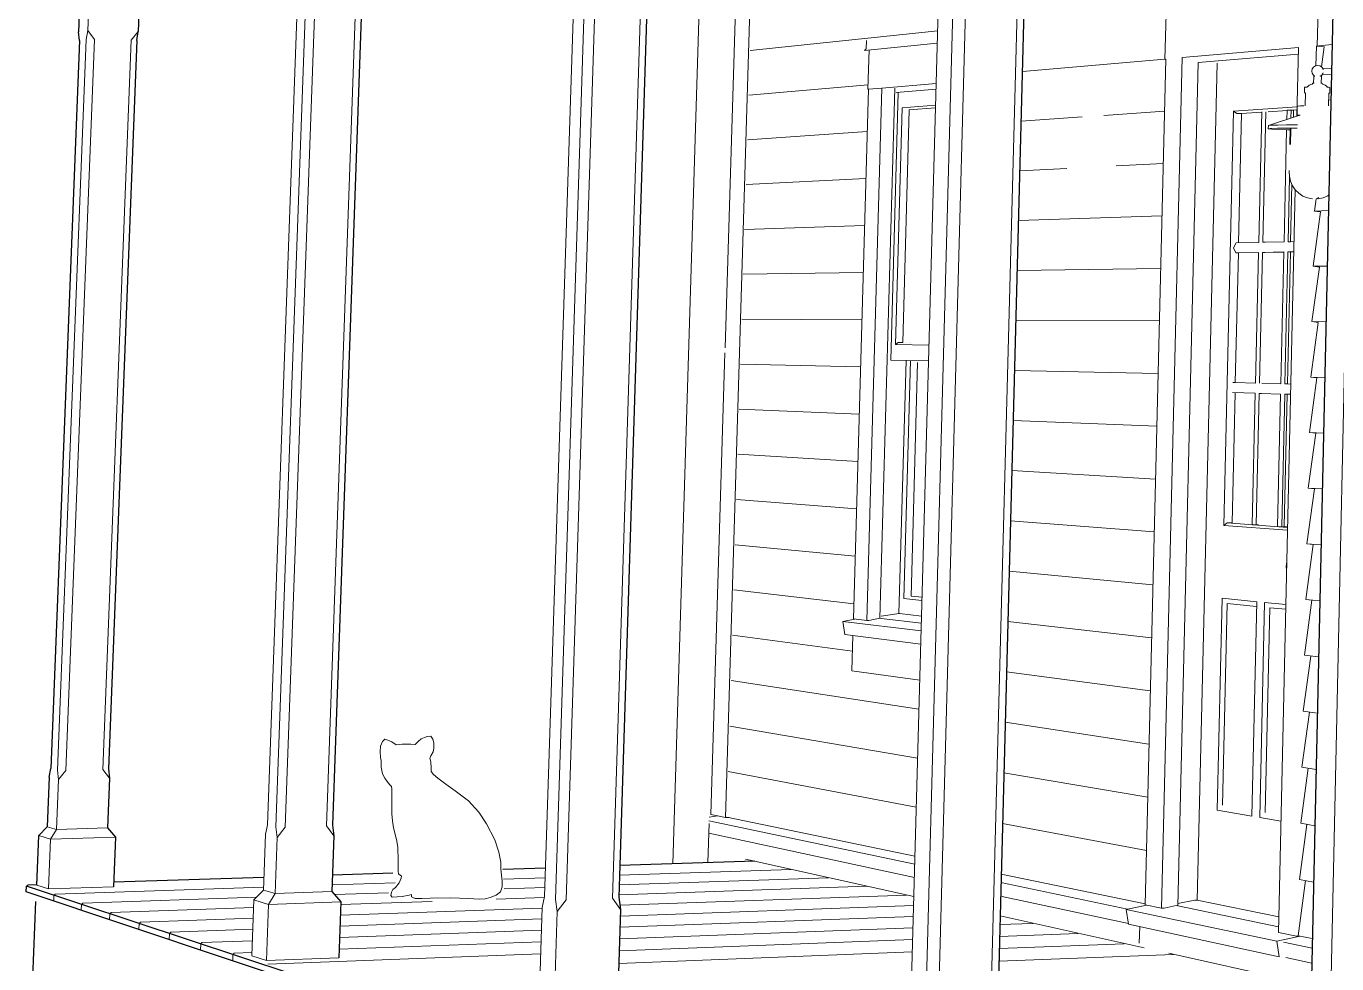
# Model space of a CAD drawing. Header units: inches. Extents: x -4969 to 16721, y 2489 to 24693.
# Drawn here: x 2098 to 2606, y 12697 to 13061 of the extents above; entities that cross this region are included whole.
import ezdxf

# ---------------------------------------------------------------- set-up
doc = ezdxf.new("R2010")
doc.units = ezdxf.units.IN
doc.header["$MEASUREMENT"] = 0
for name, color, linetype, lineweight in [('1', 1, 'Continuous', 9), ('2', 6, 'Continuous', 20), ('3', 3, 'Continuous', 30)]:
    doc.layers.add(name, color=color, linetype=linetype, lineweight=lineweight)

msp = doc.modelspace()

# ---------------------------------------------------------------- linework, layer by layer
at = {"layer": '1'}
for p, q in [((2458.1862351, 13105.8589401), (2446.6712797, 12684.9966658)), ((2463.0289652, 13105.9283674), (2451.5809641, 12684.8752852)), ((2483.0378622, 13105.4444476), (2471.9235938, 12685.7212941)), ((2368.8166555, 12936.0985426), (2373.6036022, 13093.8618374)), ((2368.9945365, 12754.0105107), (2379.2349871, 13093.7379997)), ((2314.778477, 13084.4888687), (2303.0378903, 12722.2811479)), ((2318.8959554, 13084.5404235), (2307.2035575, 12722.1913843)), ((2336.5338928, 13084.1809445), (2325.0989604, 12722.8172643)), ((2598.3608955, 13053.1733292), (2598.8527192, 13075.173875)), ((2206.2061022, 13068.3098318), (2194.6869303, 12750.4069857)), ((2209.7864048, 13068.3496221), (2198.3035361, 12750.3379211)), ((2225.5451196, 13068.0720969), (2214.266574, 12750.8196153)), ((2539.7606342, 13065.5520309), (2539.3333161, 13048.0654702)), ((2121.7763514, 13059.1448397), (2121.1509028, 13055.6352338)), ((2378.4832447, 13051.4191148), (2451.2119955, 13059.0243745)), ((2121.1509028, 13055.6352338), (2110.040168, 12772.379667)), ((2138.5533659, 13055.4461631), (2127.6368831, 12772.7070354)), ((2422.855018, 13051.4698052), (2451.0815685, 13054.2921806)), ((2422.855018, 13051.4698052), (2423.4890671, 13052.0907935)), ((2423.4890671, 13052.0907935), (2423.5790487, 13055.2442028)), ((2424.604209, 13051.644707), (2424.1692439, 13036.3800054)), ((2591.0387879, 13052.5386665), (2546.0121527, 13048.6429913)), ((2598.0391491, 13053.1450463), (2597.8681072, 13045.5011705)), ((2598.3608955, 13053.1733292), (2598.0391491, 13053.1450463)), ((2598.0391491, 13053.1450463), (2599.2864713, 13053.1246326)), ((2598.3608955, 13053.1733292), (2599.5814702, 13053.1534588)), ((2598.991593, 13053.2359747), (2604.1049607, 13053.678487)), ((2601.0835527, 13052.8732647), (2599.2717546, 13053.1266911)), ((2601.0835527, 13052.8732647), (2600.0143136, 13045.0776329)), ((2539.3335037, 13048.0731469), (2484.0412446, 13043.2881393)), ((2539.6152115, 13048.0888544), (2531.6025766, 12720.2055572)), ((2546.0121527, 13048.6429913), (2538.0277368, 12718.8695161)), ((2539.6152115, 13048.0888544), (2539.3333161, 13048.0654702)), ((2539.3333161, 13048.0654702), (2539.6145348, 13048.0611622)), ((2544.2994722, 12719.7683094), (2552.1402487, 13046.6960095)), ((2551.8667653, 12721.9992653), (2559.5656646, 13046.5636514)), ((2596.2275708, 13043.4178644), (2596.4199024, 13044.2756734)), ((2596.3814279, 13042.5587988), (2596.2275708, 13043.4178644)), ((2596.8580665, 13041.8293025), (2596.3814279, 13042.5587988)), ((2596.4199024, 13044.2756734), (2596.9291013, 13045.0016142)), ((2597.3367031, 13041.5074001), (2596.8580665, 13041.8293025)), ((2596.9120838, 13038.7329792), (2596.9735688, 13041.4748416)), ((2596.9291013, 13045.0016142), (2597.6776057, 13045.4851839)), ((2597.0191127, 13041.4958993), (2596.9735688, 13041.4748416)), ((2596.9735688, 13041.4748416), (2597.0185803, 13041.4721532)), ((2597.4504328, 13041.5115186), (2597.0191127, 13041.4958993)), ((2597.7196141, 13045.4945623), (2597.6776057, 13045.4851839)), ((2597.7196141, 13045.4945623), (2598.5514448, 13045.652803)), ((2599.4176007, 13045.4789939), (2598.5514448, 13045.652803)), ((2600.0143136, 13045.0776329), (2599.4176007, 13045.4789939)), ((2599.5320417, 13041.561474), (2599.5233458, 13041.4980739)), ((2599.5762281, 13041.4968371), (2600.0735837, 13041.8183091)), ((2599.9428257, 13041.4754427), (2599.5911643, 13041.4964877)), ((2599.881383, 13038.7181421), (2599.9428257, 13041.4754427)), ((2600.1442494, 13044.9902356), (2600.0143136, 13045.0776329)), ((2600.0735837, 13041.8183091), (2600.582593, 13042.5443197)), ((2600.6208063, 13044.260922), (2600.1442494, 13044.9902356)), ((2603.84922, 13042.1339031), (2600.3307201, 13042.1850682)), ((2603.8980265, 13044.3371147), (2600.5383218, 13044.3871547)), ((2600.582593, 13042.5443197), (2600.6250539, 13042.7338633)), ((2600.693856, 13043.8533334), (2600.6208063, 13044.260922)), ((2424.2185703, 13038.1110683), (2377.9617537, 13034.1079904)), ((2424.396228, 13036.3992684), (2418.5491194, 12831.0833753)), ((2429.5409319, 13036.835638), (2423.7011571, 12830.4632337)), ((2424.396228, 13036.3992684), (2424.1692439, 13036.3800054)), ((2424.1692439, 13036.3800054), (2424.3955942, 13036.3770112)), ((2424.396228, 13036.3992684), (2429.5409319, 13036.835638)), ((2428.8572739, 12831.2839213), (2434.6356794, 13036.7679309)), ((2429.5468097, 13036.8361262), (2429.5409319, 13036.835638)), ((2450.6497846, 13038.6260635), (2429.5468097, 13036.8361262)), ((2434.6343379, 13036.7679339), (2434.6356794, 13036.7679309)), ((2450.5877514, 13036.375354), (2435.0655778, 13035.0926235)), ((2593.4549763, 13037.1306436), (2593.4064252, 13034.9784371)), ((2593.6947432, 13037.1621267), (2593.4549763, 13037.1306436)), ((2594.2529607, 13037.1892479), (2593.6947432, 13037.1621267)), ((2594.4388037, 13037.1938788), (2594.8105996, 13037.6170554)), ((2594.8105996, 13037.6170554), (2595.2742933, 13037.9622699)), ((2595.2742933, 13037.9622699), (2595.3678949, 13038.0039639)), ((2595.3687587, 13038.0046148), (2595.3678949, 13038.0039639)), ((2595.3687587, 13038.0046148), (2595.8164682, 13038.2037766)), ((2595.8164682, 13038.2037766), (2595.894818, 13038.238897)), ((2595.894818, 13038.238897), (2596.4151876, 13038.3458746)), ((2596.3635289, 13038.3352546), (2596.5864213, 13038.6986077)), ((2596.6418363, 13038.7234901), (2596.5864213, 13038.6986077)), ((2596.5864213, 13038.6986077), (2596.6255425, 13038.6963433)), ((2597.1676236, 13038.741952), (2596.6418363, 13038.7234901)), ((2600.2058604, 13038.6993162), (2599.7771884, 13038.7241874)), ((2600.4223157, 13038.3188129), (2600.2058604, 13038.6993162)), ((2600.9537131, 13038.2047762), (2600.4223157, 13038.3188129)), ((2601.4851098, 13037.9634748), (2600.9537131, 13038.2047762)), ((2601.9333882, 13037.6184313), (2601.4851098, 13037.9634748)), ((2602.3232162, 13037.1511087), (2601.9333882, 13037.6184313)), ((2602.7521282, 13037.1324309), (2602.0333742, 13037.1637304)), ((2603.1710416, 13037.0988001), (2602.7521282, 13037.1324309)), ((2603.2619084, 13037.0651326), (2603.1710416, 13037.0988001)), ((2603.2619084, 13037.0651326), (2603.2141828, 13034.9145543)), ((2433.0023061, 12931.3772855), (2435.9141844, 13035.0815489)), ((2593.6461937, 13035.009136), (2593.4064252, 13034.9784371)), ((2593.4064252, 13034.9784371), (2593.5011523, 13034.945584)), ((2593.5011523, 13034.945584), (2593.7950898, 13034.9227819)), ((2593.7962869, 13034.9758679), (2593.6828374, 13029.9447863)), ((2602.8248877, 13034.9170601), (2602.7135542, 13029.9022627)), ((2602.7646408, 13032.2033583), (2603.6305475, 13032.2626457)), ((2602.8239983, 13034.8769984), (2602.9711911, 13034.8839245)), ((2602.9711911, 13034.8839245), (2603.2141828, 13034.9145543)), ((2603.2141828, 13034.9145543), (2603.12329, 13034.9473832)), ((2437.4041982, 13029.2219035), (2434.8313459, 12937.4007133)), ((2450.4180921, 13030.2197222), (2437.4041982, 13029.2219035)), ((2437.651343, 12938.2677908), (2440.1665999, 13028.3498737)), ((2440.1665999, 13028.3498737), (2450.3878564, 13029.1227033)), ((2539.1205211, 13027.8457347), (2515.6012639, 13026.2354042)), ((2565.9524343, 13027.9076752), (2562.1810689, 12867.2842945)), ((2565.9524343, 13027.9076752), (2590.5187441, 13029.5516117)), ((2567.1616299, 13026.9540478), (2565.9524343, 13027.9076752)), ((2569.0257905, 13026.931621), (2567.1616299, 13026.9540478)), ((2567.8551729, 12976.8414794), (2569.0257905, 13026.931621)), ((2569.0257905, 13026.931621), (2576.8253276, 13027.4455256)), ((2575.6606332, 12977.015431), (2576.8287158, 13027.5922285)), ((2577.2121777, 12977.0500084), (2578.3773631, 13027.6210554)), ((2579.316156, 13027.6096413), (2586.6568722, 13028.0933174)), ((2579.4204358, 13022.3421836), (2591.5877044, 13026.3010839)), ((2586.5790284, 13024.6713962), (2586.6602378, 13028.2412647)), ((2586.6602378, 13028.2412647), (2588.2258068, 13028.270584)), ((2588.1557716, 13025.1844258), (2588.2258068, 13028.270584)), ((2588.2258068, 13028.270584), (2589.1710649, 13028.2589754)), ((2589.1084196, 13025.4943917), (2589.1710649, 13028.2589754)), ((2589.1710649, 13028.2589754), (2590.4914686, 13028.3459756)), ((2590.6310487, 13029.8264555), (2590.5478139, 13026.299565)), ((2590.9162477, 13026.3420473), (2590.5478139, 13026.299565)), ((2590.5478139, 13026.299565), (2590.6956761, 13026.2541194)), ((2590.9993191, 13029.8709023), (2590.6310487, 13029.8264555)), ((2590.6956761, 13026.2541194), (2591.3119771, 13026.2113697)), ((2591.776639, 13026.3786564), (2590.9162477, 13026.3420473)), ((2591.8592593, 13029.9092047), (2590.9993191, 13029.8709023)), ((2593.1526851, 13029.9387312), (2591.8592593, 13029.9092047)), ((2507.1655304, 13025.6578214), (2483.5333493, 13024.0397591)), ((2579.3907738, 13021.0859102), (2579.4204358, 13022.3421836)), ((2580.1617979, 13021.1486619), (2579.3907738, 13021.0859102)), ((2579.3907738, 13021.0859102), (2579.4656583, 13020.9824359)), ((2579.4204358, 13022.3421836), (2580.1922732, 13022.406099)), ((2579.4656583, 13020.9824359), (2580.8018782, 13020.8777702)), ((2580.5837477, 13021.1729942), (2580.1617979, 13021.1486619)), ((2580.1922732, 13022.406099), (2580.6142823, 13022.4310359)), ((2582.9823438, 13021.2534617), (2580.5837477, 13021.1729942)), ((2580.6142823, 13022.4310359), (2583.0111009, 13022.5128847)), ((2586.407129, 13021.3132163), (2582.9823438, 13021.2534617)), ((2583.0111009, 13022.5128847), (2586.435778, 13022.573709)), ((2590.6310195, 13021.3483168), (2586.407129, 13021.3132163)), ((2586.435778, 13022.573709), (2590.6595191, 13022.6094383)), ((2586.4974085, 13021.0834806), (2586.4977466, 13021.0983434)), ((2587.7027072, 13014.9038112), (2587.8423869, 13021.058682)), ((2588.1287925, 13021.0777551), (2587.9889345, 13014.9122813)), ((2423.9280227, 13019.9586661), (2377.4396242, 13016.7756708)), ((2580.8018782, 13020.8777702), (2583.303184, 13020.7789993)), ((2583.303184, 13020.7789993), (2586.7949658, 13020.6927939)), ((2585.4999115, 12977.234708), (2586.4886929, 13020.7003552)), ((2586.7949658, 13020.6927939), (2587.8336977, 13020.6758028)), ((2538.6249096, 13007.5649254), (2520.4130755, 13006.6478686)), ((2423.4098434, 13001.7632712), (2376.9168551, 12999.4221169)), ((2501.3391256, 13005.6873999), (2483.0247626, 13004.7651802)), ((2587.068427, 12977.2696636), (2587.6365746, 13002.3055676)), ((2587.4741816, 13004.8340183), (2587.4635859, 13004.3671273)), ((2587.4635859, 13004.3671273), (2587.5505004, 13002.6830338)), ((2587.5505004, 13002.6830338), (2587.994469, 13000.7360728)), ((2587.994469, 13000.7360728), (2588.775778, 12998.954128)), ((2589.7929721, 12997.4709264), (2583.2771031, 12709.4554869)), ((2588.0161297, 12977.2907841), (2588.5202265, 12999.5369688)), ((2588.775778, 12998.954128), (2589.8577244, 12997.3765092)), ((2589.8577244, 12997.3765092), (2591.2035379, 12996.0424141)), ((2591.2035379, 12996.0424141), (2592.7764128, 12994.9909177)), ((2592.7764128, 12994.9909177), (2594.5395371, 12994.2609662)), ((2594.5395371, 12994.2609662), (2596.4561176, 12993.8913744)), ((2597.9014169, 12993.9108283), (2597.2508774, 12989.1587524)), ((2598.2280336, 12993.9432751), (2598.8670929, 12994.3981934)), ((2598.743416, 12993.9287845), (2600.6484929, 12994.3473262)), ((2600.6484929, 12994.3473262), (2602.4072252, 12995.1196317)), ((2602.4072252, 12995.1196317), (2602.813962, 12995.4005494)), ((2538.1285879, 12987.255054), (2482.5154833, 12985.4643489)), ((2599.6583977, 12988.8461016), (2596.7723942, 12967.7441164)), ((2597.2508774, 12989.1587524), (2602.6795632, 12989.3335525)), ((2599.6583977, 12988.8461016), (2597.2508774, 12989.1587524)), ((2422.8909978, 12983.5444801), (2376.3934451, 12982.0472898)), ((2565.9415202, 12974.8928433), (2566.9208322, 12976.8206568)), ((2566.9208322, 12976.8206568), (2575.6606332, 12977.015431)), ((2577.2121777, 12977.0500084), (2578.1533569, 12977.0709835)), ((2578.1533569, 12977.0709835), (2585.4999115, 12977.234708)), ((2587.068427, 12977.2696636), (2588.0161297, 12977.2907841)), ((2588.0161297, 12977.2907841), (2589.337096, 12977.3202231)), ((2566.8304282, 12972.957755), (2565.9415202, 12974.8928433)), ((2566.5886685, 12922.6483904), (2567.7643342, 12972.9545366)), ((2566.8304282, 12972.957755), (2575.5707388, 12973.1230937)), ((2566.8304282, 12972.957755), (2567.7643342, 12972.9545366)), ((2567.7643342, 12972.9545366), (2575.570253, 12973.1020575)), ((2574.3998628, 12922.4253408), (2575.5707388, 12973.1230937)), ((2575.9526997, 12922.386499), (2577.1223758, 12973.1524457)), ((2577.1223758, 12973.1524457), (2585.4106125, 12973.3092327)), ((2577.1223758, 12973.1524457), (2578.0631261, 12973.1491693)), ((2578.0631261, 12973.1491693), (2585.4101299, 12973.2880174)), ((2584.2474731, 12922.1790182), (2585.4106125, 12973.3092327)), ((2585.8173468, 12922.1397503), (2586.9792253, 12973.3389059)), ((2586.7665115, 12922.1441604), (2587.9265407, 12973.3355732)), ((2586.9792253, 12973.3389059), (2589.2479963, 12973.3818238)), ((2586.9792253, 12973.3389059), (2587.9265407, 12973.3355732)), ((2587.9265407, 12973.3355732), (2589.2475148, 12973.3605386)), ((2422.3714846, 12965.3022479), (2375.869393, 12964.6511504)), ((2537.6315545, 12966.9160579), (2482.0055098, 12966.1372117)), ((2599.1819115, 12967.4392691), (2596.2931878, 12946.2971124)), ((2596.7723942, 12967.7441164), (2602.2029888, 12967.8201527)), ((2599.1819115, 12967.4392691), (2596.7723942, 12967.7441164)), ((2421.8513026, 12947.0365291), (2375.3446978, 12947.2336593)), ((2537.1338079, 12946.5478746), (2481.4948408, 12946.7837146)), ((2598.7047054, 12946.0000924), (2595.8132565, 12924.8176668)), ((2598.7047054, 12946.0000924), (2596.2931878, 12946.2971124)), ((2596.2931878, 12946.2971124), (2601.7256908, 12946.2740853)), ((2434.8313459, 12937.4007133), (2435.9460497, 12938.2643344)), ((2434.8313459, 12937.4007133), (2447.8549349, 12937.2224533)), ((2437.651343, 12938.2677908), (2435.9460497, 12938.2643344)), ((2439.1509715, 12938.223242), (2439.1516779, 12938.2485913)), ((2440.251335, 12938.2091335), (2440.2337837, 12938.2347439)), ((2440.8184471, 12938.2018622), (2440.8191533, 12938.2272531)), ((2447.6387485, 12938.1399843), (2447.6380438, 12938.1144236)), ((2363.3274856, 12755.1920917), (2368.7579657, 12934.1643034)), ((2421.3304503, 12928.7472784), (2374.8193581, 12929.7947772)), ((2447.6858747, 12931.0885576), (2433.0023061, 12931.3772855)), ((2436.2216051, 12833.1112409), (2438.9569184, 12931.260198)), ((2440.6244856, 12931.227408), (2438.0598779, 12839.0094418)), ((2440.8863833, 12839.8979171), (2443.3965909, 12930.4799016)), ((2536.6353464, 12926.1504411), (2480.9834749, 12927.4038038)), ((2598.2267778, 12924.5284982), (2595.3325987, 12903.305706)), ((2598.2267778, 12924.5284982), (2595.8132565, 12924.8176668)), ((2595.8132565, 12924.8176668), (2601.2476675, 12924.6952758)), ((2565.6529315, 12922.6441317), (2566.5886685, 12922.6483904)), ((2566.5886685, 12922.6483904), (2574.4005057, 12922.4531782)), ((2576.8953087, 12922.3908348), (2584.2481118, 12922.2070935)), ((2585.8173468, 12922.1397503), (2586.7665115, 12922.1441604)), ((2586.7665115, 12922.1441604), (2588.0880825, 12922.1111353)), ((2565.3178958, 12868.272662), (2566.4973262, 12918.7399001)), ((2565.5621819, 12918.7664609), (2574.3096221, 12918.5180083)), ((2573.1360984, 12867.7056159), (2574.3096221, 12918.5180083)), ((2574.6883587, 12867.5119252), (2575.8625513, 12918.4739007)), ((2575.8625513, 12918.4739007), (2576.8045746, 12918.4471445)), ((2576.8045746, 12918.4471445), (2584.1578272, 12918.2382908)), ((2582.9883052, 12866.8275065), (2584.1578272, 12918.2382908)), ((2584.5613946, 12866.7951502), (2585.7277978, 12918.1936992)), ((2585.5126333, 12866.8079618), (2586.6763838, 12918.1667565)), ((2585.7277978, 12918.1936992), (2586.6763838, 12918.1667565)), ((2586.6763838, 12918.1667565), (2587.9979983, 12918.1292188)), ((2420.8089267, 12910.4344504), (2374.2933729, 12912.3344648)), ((2536.1361686, 12905.7236945), (2480.4714105, 12907.9974251)), ((2597.7481269, 12903.0244129), (2594.8512128, 12881.7611562)), ((2597.7481269, 12903.0244129), (2595.3325987, 12903.305706)), ((2595.3325987, 12903.305706), (2600.7689171, 12903.0836495)), ((2420.2867303, 12892.0979993), (2373.7667409, 12894.8526824)), ((2535.6362729, 12885.2675713), (2479.9586463, 12888.5645243)), ((2597.2687512, 12881.4877627), (2594.369097, 12860.1839431)), ((2597.2687512, 12881.4877627), (2594.8512128, 12881.7611562)), ((2594.8512128, 12881.7611562), (2600.2894382, 12881.4391314)), ((2419.7638598, 12873.7378795), (2373.2394609, 12877.3493905)), ((2535.1356578, 12864.7820083), (2479.4451809, 12869.1050469)), ((2562.1810689, 12867.2842945), (2563.4421828, 12868.247917)), ((2562.1810689, 12867.2842945), (2586.8067163, 12865.4719878)), ((2565.3178958, 12868.272662), (2563.4421828, 12868.247917)), ((2563.4421828, 12868.247917), (2586.831065, 12866.5482544)), ((2573.1323597, 12867.5437349), (2573.1360984, 12867.7056159)), ((2573.1323597, 12867.5437349), (2574.6883587, 12867.5119252)), ((2574.6883587, 12867.5119252), (2575.6330131, 12867.5245203)), ((2582.9883052, 12866.8275065), (2584.5613946, 12866.7951502)), ((2584.5613946, 12866.7951502), (2585.5126333, 12866.8079618)), ((2585.5126333, 12866.8079618), (2586.834771, 12866.7120655)), ((2419.240314, 12855.354045), (2372.7115318, 12859.8245493)), ((2596.7812555, 12859.9190481), (2593.878866, 12838.574702)), ((2594.369097, 12860.1839431), (2599.8092289, 12859.7616465)), ((2596.7812555, 12859.9190481), (2594.369097, 12860.1839431)), ((2596.788649, 12859.9184736), (2596.7812555, 12859.9190481)), ((2419.240314, 12855.354045), (2419.2397144, 12855.3329911)), ((2534.6343217, 12844.2669419), (2478.9310127, 12849.6189384)), ((2586.4739394, 12852.4945042), (2586.339837, 12851.2491478)), ((2586.339837, 12851.2491478), (2586.4171995, 12849.9855314)), ((2586.4171995, 12849.9855314), (2586.4534733, 12849.8578868)), ((2586.5158597, 12852.6155015), (2586.4739394, 12852.4945042)), ((2418.7160915, 12836.94645), (2372.1829523, 12842.2781191)), ((2438.0598779, 12839.0094418), (2445.1265265, 12838.2294893)), ((2440.8863833, 12839.8979171), (2445.1596505, 12839.4313017)), ((2561.5178216, 12839.0364308), (2559.5892453, 12756.8978876)), ((2574.8741283, 12837.7221508), (2561.5178216, 12839.0364308)), ((2596.3037556, 12838.3417176), (2593.3952831, 12816.9320762)), ((2596.3004225, 12838.3171822), (2593.878866, 12838.574702)), ((2593.878866, 12838.574702), (2599.3282877, 12838.0511193)), ((2429.3596466, 12832.0971363), (2435.3672687, 12833.0773154)), ((2435.3672687, 12833.0773154), (2436.3566399, 12833.0955256)), ((2436.3566399, 12833.0955256), (2436.2216051, 12833.1112409)), ((2444.9574381, 12832.0945676), (2436.3566399, 12833.0955256)), ((2561.6499802, 12758.800719), (2563.48176, 12837.0517039)), ((2574.8325911, 12835.9169693), (2563.48176, 12837.0517039)), ((2572.9618397, 12754.6151936), (2574.8741283, 12837.7221508)), ((2577.9533907, 12837.419147), (2576.0449852, 12754.0889025)), ((2586.153812, 12836.6122136), (2577.9533907, 12837.419147)), ((2578.1394232, 12756.0185694), (2579.9518203, 12835.4052035)), ((2579.9518203, 12835.4052035), (2586.112572, 12834.7893174)), ((2419.161728, 12831.0096367), (2414.4721696, 12830.0871081)), ((2444.8001552, 12826.3879835), (2414.4721696, 12830.0871081)), ((2415.215415, 12824.9831569), (2414.4721696, 12830.0871081)), ((2418.5491194, 12831.0833753), (2423.7011571, 12830.4632337)), ((2424.5576865, 12830.4793182), (2423.7011571, 12830.4632337)), ((2424.5576865, 12830.4793182), (2428.8546698, 12831.283434)), ((2428.8572739, 12831.2839213), (2428.8552645, 12831.2838036)), ((2429.3351791, 12831.2266731), (2428.8572739, 12831.2839213)), ((2444.8825063, 12829.3758713), (2429.3351791, 12831.2266731)), ((2534.132263, 12823.7223082), (2478.4161405, 12830.1061442)), ((2418.1948825, 12818.5145569), (2371.6537213, 12824.7100598)), ((2444.6583659, 12821.2435375), (2415.215415, 12824.9831569)), ((2417.9794896, 12810.9533681), (2418.3677455, 12824.5827719)), ((2595.815099, 12816.6548187), (2592.9109653, 12795.2565639)), ((2593.3952831, 12816.9320762), (2598.8466128, 12816.3074743)), ((2444.2727665, 12807.2531016), (2417.9794896, 12810.9533681)), ((2533.6294802, 12803.1480433), (2477.9005626, 12810.5666092)), ((2443.9645259, 12796.0694186), (2371.1238575, 12807.1196369)), ((2595.3258402, 12794.9350987), (2592.4259059, 12773.5472382)), ((2592.9109653, 12795.2565639), (2598.3642027, 12794.5306355)), ((2443.4416916, 12777.0997802), (2370.5933197, 12789.5081988)), ((2533.1259521, 12782.5432765), (2477.3842575, 12790.9995127)), ((2110.040168, 12772.379667), (2110.3904484, 12768.7465064)), ((2127.6368831, 12772.7070354), (2130.1957099, 12769.2823178)), ((2594.8352674, 12773.1817285), (2591.939734, 12751.8057919)), ((2592.4259059, 12773.5472382), (2597.8810366, 12772.7196733)), ((2442.918162, 12758.1049171), (2370.0621267, 12771.8750113)), ((2532.6217164, 12761.9095564), (2476.867264, 12771.4063312)), ((2559.5892453, 12756.8978876), (2572.9618397, 12754.6151936)), ((2362.5947069, 12751.6826548), (2362.1351062, 12736.5465315)), ((2442.3066162, 12735.9166196), (2362.5553084, 12752.7313531)), ((2365.953422, 12754.6468536), (2362.6724833, 12754.2440832)), ((2364.5773785, 12754.9305503), (2363.3274856, 12755.1920917)), ((2364.5950707, 12754.9310839), (2364.5773785, 12754.9305503)), ((2364.5950707, 12754.9310839), (2368.9945365, 12754.0105107)), ((2370.3422117, 12754.0513789), (2368.9945365, 12754.0105107)), ((2442.3939358, 12739.0847789), (2369.5302773, 12754.2200341)), ((2532.1167518, 12741.246012), (2476.3495607, 12751.7862435)), ((2576.0449852, 12754.0889025), (2584.2551538, 12752.6874316)), ((2591.939734, 12751.8057919), (2597.3971507, 12750.8762185)), ((2102.7566269, 12747.056489), (2107.2701447, 12745.7047377)), ((2106.0744844, 12750.4880647), (2109.6336815, 12749.4451082)), ((2109.6336815, 12749.4451082), (2129.4545032, 12750.0379764)), ((2194.6869303, 12750.4069857), (2195.1592182, 12746.3066873)), ((2198.3035361, 12750.3379211), (2195.1592182, 12746.3066873)), ((2214.266574, 12750.8196153), (2217.1119084, 12746.9820935)), ((2442.1664459, 12730.8309196), (2362.483804, 12748.0302665)), ((2594.3443987, 12751.3962002), (2591.4531265, 12730.03119)), ((2107.2701447, 12745.7047377), (2132.5162892, 12746.4736097)), ((2195.1592182, 12746.3066873), (2194.373644, 12724.6136384)), ((2441.9613916, 12723.3910749), (2376.6710463, 12737.9624105)), ((2394.4372257, 12733.9335811), (2327.8948971, 12731.6957917)), ((2531.6110569, 12720.5525787), (2475.8311459, 12732.1391942)), ((2101.9982703, 12727.8308516), (2106.5098195, 12726.3508451)), ((2189.9286806, 12727.0560482), (2109.1207446, 12724.3385126)), ((2240.8790359, 12728.7694863), (2216.4372006, 12727.9475181)), ((2299.0381149, 12730.7253507), (2282.8551424, 12730.1811244)), ((2298.9150159, 12726.9450511), (2283.1161064, 12726.4046442)), ((2423.780885, 12727.3828133), (2327.6532312, 12724.0374595)), ((2408.8912348, 12730.7068241), (2327.7761352, 12727.9322553)), ((2524.8578023, 12718.5115608), (2475.744792, 12728.8665281)), ((2593.8529645, 12729.5776106), (2590.9659276, 12708.2233719)), ((2591.4531265, 12730.03119), (2596.9125244, 12728.9993411)), ((2108.5594698, 12721.6579536), (2108.6465506, 12723.8789862)), ((2108.6465506, 12723.8789862), (2109.1207446, 12724.3385126)), ((2187.1587605, 12723.1223914), (2119.7969869, 12720.8182596)), ((2186.1468653, 12722.081987), (2191.8364071, 12720.3780289)), ((2189.887658, 12725.9281731), (2194.373644, 12724.6136384)), ((2191.8364071, 12720.3780289), (2194.373644, 12724.6136384)), ((2191.8364071, 12720.3780289), (2219.8247139, 12721.3475735)), ((2194.373644, 12724.6136384), (2216.3455209, 12725.36109)), ((2238.3479424, 12724.8733343), (2217.3897829, 12724.1564535)), ((2255.2375612, 12721.5173103), (2219.7871343, 12720.2835943)), ((2298.7219353, 12723.0306169), (2280.0806604, 12722.3818789)), ((2303.0378903, 12722.2811479), (2303.691595, 12717.5762138)), ((2307.2035575, 12722.1913843), (2303.691595, 12717.5762138)), ((2439.1261732, 12723.9570845), (2328.075302, 12720.0238723)), ((2525.1406164, 12712.9211025), (2475.6061709, 12723.6130185)), ((2544.3229549, 12720.7474384), (2550.927702, 12721.9651192)), ((2550.927702, 12721.9651192), (2551.8667653, 12721.9992653)), ((2551.8667653, 12721.9992653), (2583.4161925, 12715.6035344)), ((2119.2287477, 12718.0955386), (2119.3163387, 12720.351307)), ((2119.3163387, 12720.351307), (2119.7969869, 12720.8182596)), ((2130.2342951, 12714.4208452), (2130.3223855, 12716.7124529)), ((2130.3223855, 12716.7124529), (2130.8096622, 12717.1870752)), ((2186.0383627, 12719.109098), (2130.8096622, 12717.1870752)), ((2191.0466201, 12698.6186825), (2191.8364071, 12720.3780289)), ((2297.8577139, 12718.9536223), (2219.6423151, 12716.1833806)), ((2303.691595, 12717.5762138), (2302.8896843, 12692.8150312)), ((2441.8666383, 12719.9532049), (2328.2202935, 12715.8554206)), ((2532.1187381, 12720.0982271), (2524.3388774, 12718.3981649)), ((2582.7355002, 12706.0740536), (2524.3388774, 12718.3981649)), ((2524.3388774, 12718.3981649), (2525.1764828, 12712.6760818)), ((2531.6025766, 12720.2055572), (2538.0277368, 12718.8695161)), ((2538.9758485, 12718.9043678), (2538.0277368, 12718.8695161)), ((2538.9758485, 12718.9043678), (2543.7010513, 12719.8916274)), ((2543.7010513, 12719.8916274), (2543.7031693, 12719.8918829)), ((2544.2994722, 12719.7683094), (2543.7031693, 12719.8918829)), ((2583.3284588, 12711.7255171), (2544.2994722, 12719.7683094)), ((2141.5922641, 12710.62848), (2141.6808412, 12712.9570843)), ((2141.6808412, 12712.9570843), (2142.174928, 12713.4396319)), ((2185.8879485, 12714.9878646), (2142.174928, 12713.4396319)), ((2297.7208986, 12714.7556937), (2219.4922618, 12711.9349775)), ((2441.6276366, 12711.281671), (2327.9420208, 12707.0289658)), ((2441.749336, 12715.6972084), (2328.0837174, 12711.5234006)), ((2488.1150708, 12713.0206539), (2475.3140413, 12712.5417982)), ((2475.4311899, 12715.8522421), (2475.4013629, 12715.8511418)), ((2531.2043127, 12703.4740636), (2475.4033797, 12715.9275759)), ((2583.6202893, 12700.0485397), (2525.1764828, 12712.6760818)), ((2529.3744803, 12705.3640689), (2529.5305269, 12711.7353341)), ((2153.3198581, 12706.712699), (2153.4089072, 12709.0795139)), ((2153.4089072, 12709.0795139), (2153.909993, 12709.5702557)), ((2185.7320978, 12710.717676), (2153.909993, 12709.5702557)), ((2185.5705105, 12706.2903078), (2166.0332041, 12705.5728969)), ((2297.5790481, 12710.4032675), (2219.3366856, 12707.5302036)), ((2441.501288, 12706.6974503), (2327.7949103, 12702.3628077)), ((2505.5092618, 12709.1375218), (2475.1937207, 12707.981852)), ((2591.7017976, 12708.0705168), (2582.7355002, 12706.0740536)), ((2582.7355002, 12706.0740536), (2583.6202893, 12700.0485397)), ((2583.2771031, 12709.4554869), (2590.315887, 12707.9918198)), ((2591.300155, 12708.0300108), (2590.315887, 12707.9918198)), ((2590.9659276, 12708.2233719), (2596.427156, 12707.0889643)), ((2591.300155, 12708.0300108), (2591.5950885, 12708.0926824)), ((2165.4354188, 12702.667378), (2165.5249228, 12705.0736784)), ((2165.5249228, 12705.0736784), (2166.0332041, 12705.5728969)), ((2177.9585216, 12698.4859809), (2178.0484611, 12700.9331065)), ((2178.0484611, 12700.9331065), (2178.5641425, 12701.441099)), ((2185.4028638, 12701.6969191), (2178.5641425, 12701.441099)), ((2297.2790868, 12701.1995028), (2191.5237292, 12697.167964)), ((2297.4318791, 12705.8876548), (2219.1752756, 12702.9602637)), ((2441.3700185, 12701.9346922), (2327.6420695, 12697.514893)), ((2542.6582596, 12701.0026146), (2474.9387431, 12698.3186276)), ((2523.4798259, 12705.1257184), (2475.0687144, 12703.2443217)), ((2540.7615754, 12701.4257684), (2586.9679106, 12691.1170478)), ((2585.3123722, 12705.7653437), (2596.3462994, 12703.438955)), ((2586.1945933, 12699.7427176), (2596.2164983, 12697.5795084))]:
    msp.add_line(p, q, dxfattribs=at)
at = {"layer": '2'}
for p, q in [((2613.3418802, 13129.8891236), (2602.6838828, 12642.8871376)), ((2452.4793942, 13105.0085286), (2440.9441533, 12686.4833183)), ((2310.5372427, 13083.8568563), (2298.7989746, 12723.3814893)), ((2359.1450142, 13079.5221137), (2348.554247, 12736.0975479)), ((2122.3152144, 13072.8885819), (2121.7763514, 13059.1448397)), ((2202.9306602, 13067.8217381), (2191.4234012, 12751.2541355)), ((2124.3175486, 13055.6668709), (2121.7763514, 13059.1448397)), ((2141.3478575, 13058.8314176), (2138.5533659, 13055.4461631)), ((2124.3175486, 13055.6668709), (2113.2351269, 12772.3248875)), ((2591.0387879, 13052.5386665), (2590.436734, 13025.9265893)), ((2590.98072, 13049.9719424), (2552.1402487, 13046.6960095)), ((2113.2351269, 12772.3248875), (2110.3904484, 12768.7465064)), ((2110.3904484, 12768.7465064), (2109.6336815, 12749.4451082)), ((2107.2701447, 12745.7047377), (2109.6336815, 12749.4451082)), ((2190.67206, 12747.4945189), (2189.887658, 12725.9281731)), ((2190.67206, 12747.4945189), (2191.4234012, 12751.2541355)), ((2106.5098195, 12726.3508451), (2107.2701447, 12745.7047377)), ((2106.5098195, 12726.3508451), (2131.7758296, 12727.1926699)), ((2185.3599653, 12700.5215317), (2186.1468653, 12722.081987)), ((2186.1468653, 12722.081987), (2189.887658, 12725.9281731)), ((2297.8631077, 12719.1191193), (2298.7989746, 12723.3814893)), ((2325.0989604, 12722.8172643), (2328.3022137, 12718.4538238)), ((2297.8631077, 12719.1191193), (2297.0614879, 12694.5228757)), ((2185.3586182, 12700.4846225), (2191.0466201, 12698.6186825)), ((2191.0466201, 12698.6186825), (2219.059431, 12699.6803967))]:
    msp.add_line(p, q, dxfattribs=at)
msp.add_lwpolyline([(2243.4213934, 12731.4895551), (2243.2981876, 12730.4731069), (2242.4973497, 12728.6866224), (2241.0804826, 12726.9001378), (2240.033233, 12726.0992999), (2239.4788068, 12725.0520503), (2239.293998, 12723.8199919), (2239.7868214, 12723.2039628), (2243.6678051, 12723.3887715), (2246.3167305, 12723.8815949), (2247.2407743, 12724.1896094), (2247.3023772, 12723.3271686), (2247.7335976, 12723.019154), (2248.7192443, 12722.6495365), (2251.3065668, 12722.7111394), (2254.5099184, 12722.7727424), (2262.3666967, 12722.9103864), (2269.2970248, 12722.6023718), (2273.5358349, 12722.3432064), (2275.8459442, 12722.4972137), (2277.7710354, 12723.0362392), (2280.0041411, 12723.8832793), (2281.6982213, 12725.2693449), (2282.3912541, 12727.1174324), (2282.3912541, 12729.3505382), (2282.0980242, 12731.6945291), (2281.9008949, 12734.1783587), (2281.8220432, 12736.7410401), (2281.1123776, 12740.5653491), (2279.5402711, 12745.3385895), (2276.3231204, 12751.6151875), (2273.3441266, 12756.079058), (2269.4015399, 12760.4553292), (2264.1973255, 12764.35849), (2260.5761906, 12767.0262043), (2257.4063509, 12769.2671706), (2255.8166999, 12770.7811239), (2254.8578629, 12771.9165888), (2254.8578629, 12773.3051166), (2254.7577764, 12775.5336558), (2254.596288, 12776.3410976), (2254.3702043, 12776.9063068), (2254.739672, 12777.9157036), (2255.5975789, 12779.5053546), (2255.9256021, 12780.8174474), (2255.9256021, 12783.0631448), (2255.4966486, 12784.4257027), (2254.739672, 12785.6368653), (2253.3266489, 12785.4602375), (2252.2921142, 12785.1322143), (2251.055719, 12784.5014004), (2249.8950215, 12783.5173308), (2248.9866495, 12782.5837262), (2248.6081612, 12782.3061681), (2247.0396031, 12782.543019), (2243.6332082, 12782.543019), (2241.3307376, 12782.2906935), (2239.5644588, 12783.3946177), (2238.0505055, 12784.088513), (2236.8519592, 12784.3723792), (2236.0003605, 12783.4892398), (2235.2118431, 12781.722961), (2235.117221, 12779.6412752), (2235.2433838, 12777.3072639), (2235.4957094, 12776.1087176), (2235.5272501, 12773.5854621), (2236.0319012, 12771.030666), (2236.9150406, 12769.3590092), (2237.79818, 12767.9712187), (2238.8705636, 12766.7411317), (2239.5329181, 12766.1103178), (2239.6447116, 12765.1848087), (2239.6699442, 12759.9112048), (2239.6194791, 12755.41981), (2239.8718046, 12752.7451592), (2240.3335308, 12750.0447584), (2241.4539338, 12745.537119), (2241.8876184, 12742.5407531), (2242.0599525, 12737.3352682), (2242.0599525, 12733.2694757), (2242.2447613, 12732.1606232), (2242.9839963, 12731.544594), (2243.4213934, 12731.4895551)], close=True, dxfattribs=at)
at = {"layer": '3'}
for p, q in [((2605.7680829, 13128.7547291), (2595.0490622, 12644.8794025)), ((2485.6747415, 13105.1949256), (2474.6178545, 12686.1574881)), ((2339.0120454, 13083.9954659), (2327.6249167, 12723.1401798)), ((2118.7310796, 13072.2622909), (2118.193433, 13058.5934633)), ((2141.875674, 13072.5353961), (2141.3478575, 13058.8314176)), ((2227.8594115, 13067.9288324), (2216.6207876, 12751.0682663)), ((2118.545338, 13055.2469626), (2118.193433, 13058.5934633)), ((2140.7129295, 13055.3321846), (2141.3478575, 13058.8314176)), ((2118.545338, 13055.2469626), (2107.450365, 12773.0519303)), ((2140.7129295, 13055.3321846), (2129.8300696, 12772.904379)), ((2106.8297333, 12769.6890918), (2107.450365, 12773.0519303)), ((2129.8300696, 12772.904379), (2130.1957099, 12769.2823178)), ((2106.8297333, 12769.6890918), (2106.0744844, 12750.4880647)), ((2130.1957099, 12769.2823178), (2129.4545032, 12750.0379764)), ((2101.9982703, 12727.8308516), (2102.7566269, 12747.056489)), ((2102.7566269, 12747.056489), (2106.0744844, 12750.4880647)), ((2129.4545032, 12750.0379764), (2132.5162892, 12746.4736097)), ((2217.1119084, 12746.9820935), (2216.3455209, 12725.36109)), ((2216.6207876, 12751.0682663), (2217.1119084, 12746.9820935)), ((2132.5162892, 12746.4736097), (2131.7758296, 12727.1926699)), ((2380.2938353, 12737.1468596), (2328.0123686, 12735.4184328)), ((2240.0046942, 12732.5088965), (2216.5714246, 12731.7341919)), ((2299.1598762, 12734.4645686), (2282.5951607, 12733.9169386)), ((2097.8929162, 12725.2194588), (2097.9794612, 12727.4057731)), ((2097.9794612, 12727.4057731), (2098.5267911, 12727.8316328)), ((2433.5022529, 12616.474164), (2097.9794612, 12727.4057731)), ((2102.0028341, 12727.9465509), (2098.5267911, 12727.8316328)), ((2190.0669619, 12730.8579536), (2131.8426669, 12728.9330567)), ((2433.4111534, 12613.1917119), (2097.8929162, 12725.2194588)), ((2100.4223493, 12691.9932015), (2101.5837261, 12721.4318661)), ((2216.3455209, 12725.36109), (2219.8247139, 12721.3475735)), ((2219.8247139, 12721.3475735), (2219.059431, 12699.6803967)), ((2327.6249167, 12723.1401798), (2328.3022137, 12718.4538238)), ((2328.3022137, 12718.4538238), (2327.5245228, 12693.7864615))]:
    msp.add_line(p, q, dxfattribs=at)

doc.saveas('drawing.dxf')
